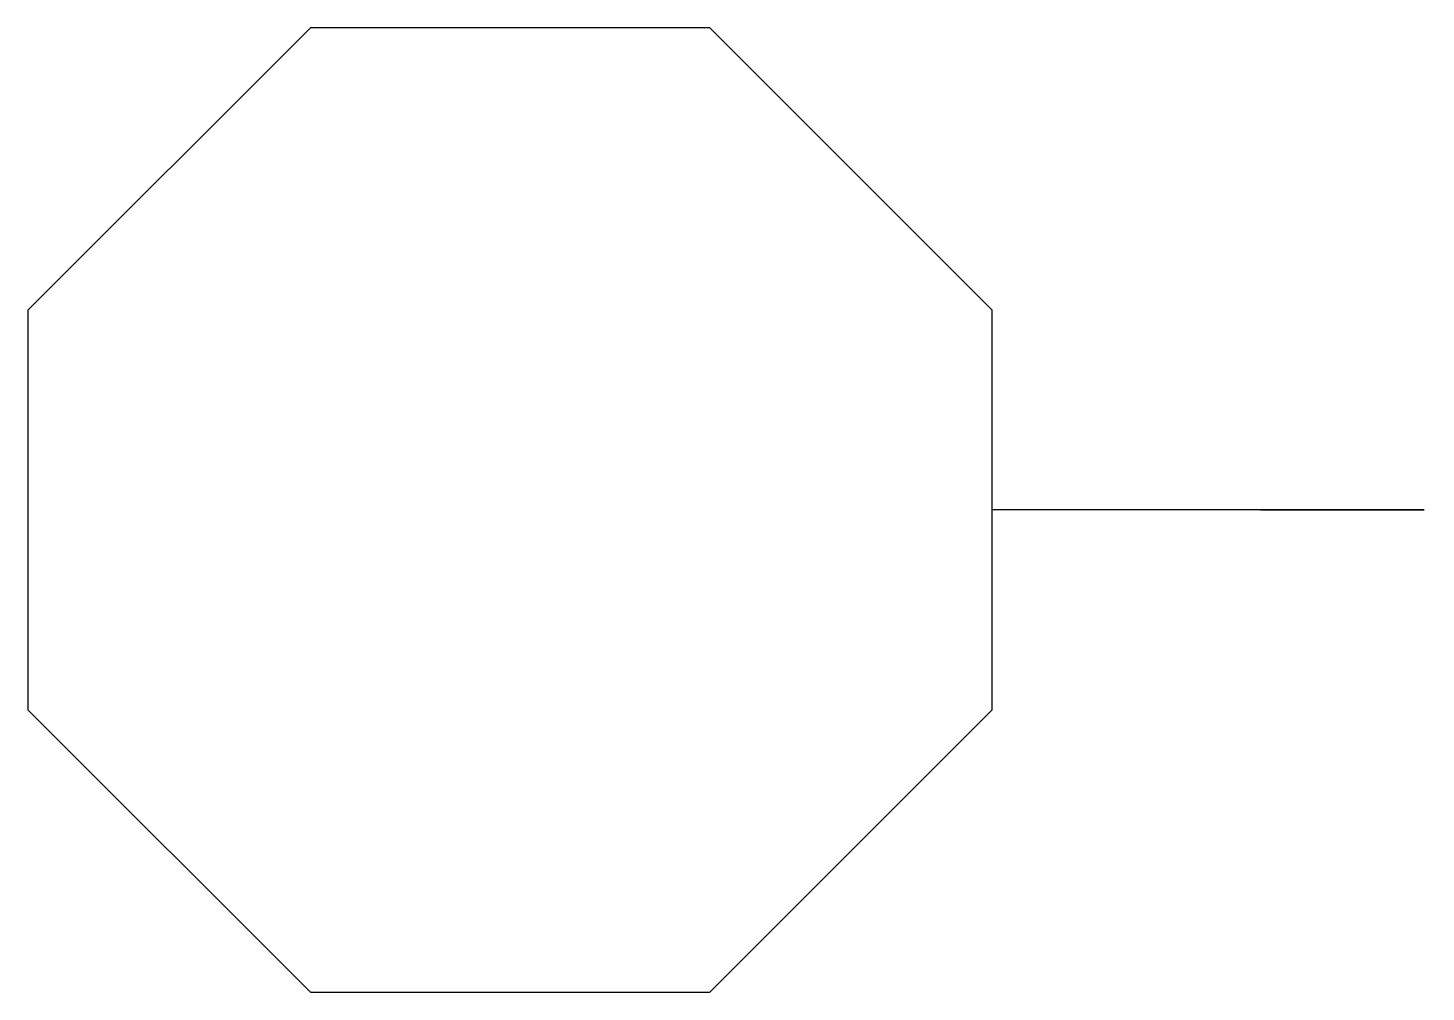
# Model space of a CAD drawing. Header units: millimetres. Extents: x 10.11 to 16.46, y 5.11 to 9.49.
import ezdxf

# ---------------------------------------------------------------- set-up
doc = ezdxf.new("R2010")
doc.units = ezdxf.units.MM
doc.layers.add('Corp', color=4, linetype='Continuous')

msp = doc.modelspace()

# ---------------------------------------------------------------- linework, layer by layer
at = {"layer": 'Corp', "extrusion": (0, -1, 6.12323e-17)}
for p, q in [((15.8109, 7.3021, 1.918), (14.4858, 7.3021, 1.153)), ((15.7294, 7.3021, 2.1135), (14.4858, 7.3021, 1.3955))]:
    msp.add_line(p, q, dxfattribs=at)
at = {"layer": 'Corp'}
msp.add_lwpolyline([(14.4858, 8.2092), (13.203, 9.4921), (11.3887, 9.4921), (10.1058, 8.2092), (10.1058, 6.3949), (11.3887, 5.1121), (13.203, 5.1121), (14.4858, 6.3949)], close=True, dxfattribs=at)
at = {"layer": 'Corp', "extrusion": (0, -1, 6.12323e-17)}
for radius, start, end in [(1.25, 299.34845, 124.74293), (1.04, 299.28569, 133.23328)]:
    msp.add_arc((15.1982, 3.0076, -7.3021), radius, start, end, dxfattribs=at)

doc.saveas('drawing.dxf')
